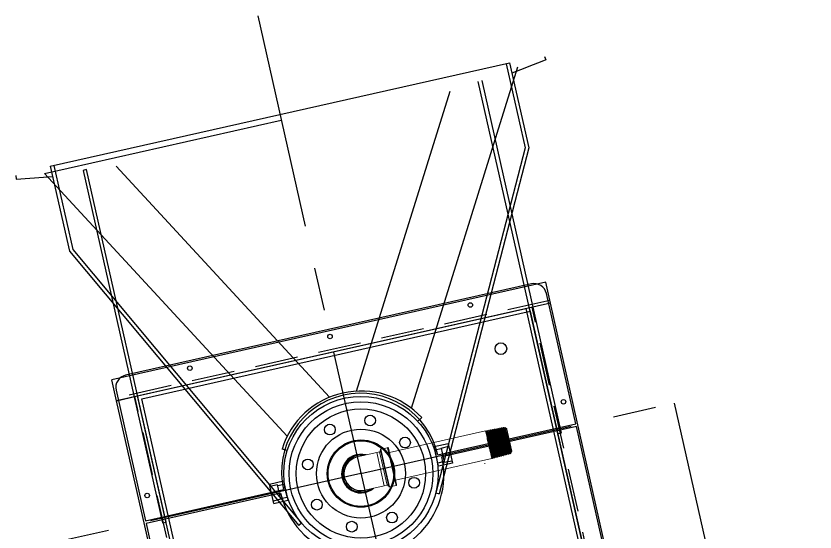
# Model space of a CAD drawing. Extents: x -1889 to 1550, y -1971 to 1122.
# Drawn here: x -319.5 to -263.9, y 260.8 to 296.7 of the extents above; entities that cross this region are included whole.
import ezdxf

# ---------------------------------------------------------------- set-up
doc = ezdxf.new("R2010")
doc.units = 0
doc.header["$LTSCALE"] = 12
doc.header["$MEASUREMENT"] = 0
doc.linetypes.add('CENTER', pattern=[2, 1.25, -0.25, 0.25, -0.25])
doc.linetypes.add('HIDDEN', pattern=[0.375, 0.25, -0.125])
for name, color, linetype in [('1.25x1.25x.25', 34, 'CONTINUOUS'), ('10 PIPE', 7, 'CONTINUOUS'), ('3-4-THRDCPLG', 14, 'CONTINUOUS'), ('4T-150-RFSO', 14, 'CONTINUOUS'), ('CENTER', 6, 'CENTER'), ('COVER', 3, 'CONTINUOUS'), ('REPAD', 7, 'CONTINUOUS'), ('SHELL', 40, 'CONTINUOUS')]:
    doc.layers.add(name, color=color, linetype=linetype)
doc.layers.add('AM_0', color=7, linetype='CONTINUOUS', lineweight=30)

# ---------------------------------------------------------------- blocks, each defined once
blk = doc.blocks.new('04T')
at = {"layer": '4T-150-RFSO'}
for centre, radius in [((0, 0), 4.5), ((-1.435, 3.465), 0.375), ((1.435, 3.465), 0.375), ((0, 0), 3.094), ((0, 0), 2.285), ((-3.465, 1.435), 0.375), ((3.465, 1.435), 0.375), ((-3.465, -1.435), 0.375), ((3.465, -1.435), 0.375), ((-1.435, -3.465), 0.375), ((1.435, -3.465), 0.375)]:
    blk.add_circle(centre, radius, dxfattribs=at)
at = {"layer": 'SHELL'}
blk.add_circle((0, 0), 2.344, dxfattribs=at)
blk = doc.blocks.new('A$C1bc5b71c')
at = {"layer": '10 PIPE'}
for radius in [5.375, 5]:
    blk.add_circle((-24.032, 0), radius, dxfattribs=at)
at = {"layer": 'COVER'}
for p, q in [((-20.363, 4.428), (1.192, 16.873)), ((-4.468, 16.375), (-26.602, 5.003)), ((-4.407, 16.125), (-26.488, 4.781)), ((1.593, 16.375), (-4.468, 16.375)), ((1.593, 16.125), (-4.407, 16.125)), ((1.593, 16.375), (1.593, -16.375)), ((-18.363, 0.963), (0.592, 11.907)), ((-26.488, 4.781), (-26.602, 5.003)), ((-18.363, -0.963), (0.592, -11.907)), ((-20.363, -4.428), (1.192, -16.873)), ((-26.488, -4.781), (-26.602, -5.003)), ((-4.407, -16.125), (-26.488, -4.781)), ((-4.468, -16.375), (-26.602, -5.003)), ((1.593, -16.375), (-4.468, -16.375)), ((1.593, -16.125), (-4.407, -16.125))]:
    blk.add_line(p, q, dxfattribs=at)
at = {"layer": 'REPAD'}
for p, q in [((-21.345, 4.655), (-21.157, 4.98)), ((-21.345, -4.655), (-21.157, -4.98))]:
    blk.add_line(p, q, dxfattribs=at)
blk.add_arc((-24.032, 0), 5.75, 300, 60, dxfattribs=at)
at = {"layer": 'COVER'}
blk.add_blockref('04T', (-24.032, 0), dxfattribs=at)
blk = doc.blocks.new('A$C113ee0c6')
at = {"layer": 'COVER'}
for p, q in [((0, 15.34375), (0, 5.5)), ((9.3125, 15.34375), (0, 15.34375)), ((10.1875, -14.46875), (10.1875, 14.46875)), ((0, -5.5), (0, -15.34375)), ((0, -15.34375), (9.3125, -15.34375))]:
    blk.add_line(p, q, dxfattribs=at)
for centre, radius in [((1.6875, 14.84375), 0.15625), ((9.6875, 10), 0.15625), ((9.6875, 0), 0.15625), ((9.6875, -10), 0.15625), ((6.25, -11.40625), 0.40625), ((1.6875, -14.84375), 0.15625)]:
    blk.add_circle(centre, radius, dxfattribs=at)
for centre, radius, start, end in [((9.3125, 14.46875), 0.875, 0, 90), ((0, 0), 5.5, 270, 90), ((9.3125, -14.46875), 0.875, 270, 0)]:
    blk.add_arc(centre, radius, start, end, dxfattribs=at)
blk = doc.blocks.new('A$Ca7ce4bcd')
at = {"layer": 'COVER'}
for p, q in [((0, 15.34375), (-19.625, 15.34375)), ((0, 5.75), (0, 15.34375)), ((-20.5, 14.46875), (-20.5, -14.46875)), ((0, -15.34375), (0, -5.75)), ((-19.625, -15.34375), (0, -15.34375))]:
    blk.add_line(p, q, dxfattribs=at)
for centre, radius, start, end in [((-19.625, 14.46875), 0.875, 90, 180), ((0, 0), 5.75, 90, 270), ((-19.625, -14.46875), 0.875, 180, 270)]:
    blk.add_arc(centre, radius, start, end, dxfattribs=at)
blk = doc.blocks.new('A$Cff0bea57')
at = {"layer": '3-4-THRDCPLG'}
for p, q in [((-0.688, 1), (-0.688, 0)), ((-0.688, 1), (0.688, 1)), ((-0.508, 0.454), (-0.525, 1)), ((0.508, 0.454), (0.525, 1)), ((0.688, 1), (0.688, 0)), ((0.688, 0), (-0.688, 0)), ((-0.508, 0.454), (0.508, 0.454)), ((-0.461, 0.454), (-0.461, 0)), ((0.461, 0.454), (0.461, 0))]:
    blk.add_line(p, q, dxfattribs=at)
blk = doc.blocks.new('A$C14bf5f67')
at = {"layer": 'AM_0', "lineweight": 18}
for p, q in [((6.223, 2.238), (6.213, 2.236)), ((6.308, 2.257), (6.299, 2.255)), ((6.299, 2.253), (6.3, 2.253)), ((6.393, 2.276), (6.383, 2.274)), ((6.383, 2.272), (6.383, 2.274)), ((6.451, 2.23), (6.44, 2.227)), ((6.478, 2.294), (6.468, 2.292)), ((6.536, 2.248), (6.525, 2.246)), ((6.563, 2.313), (6.553, 2.311)), ((6.554, 2.309), (6.556, 2.307)), ((6.621, 2.267), (6.61, 2.265)), ((6.712, 2.254), (6.632, 2.306)), ((6.712, 2.254), (6.715, 2.241)), ((6.715, 2.241), (6.976, 1.213)), ((5.728, 2.129), (1.293, 1.006)), ((5.818, 1.774), (5.728, 2.129)), ((5.771, 2.08), (5.761, 2.077)), ((5.789, 2.141), (5.788, 2.142)), ((5.798, 2.145), (5.789, 2.143)), ((5.798, 2.145), (5.798, 2.143)), ((5.856, 2.099), (5.846, 2.096)), ((5.883, 2.163), (5.874, 2.161)), ((5.941, 2.117), (5.931, 2.115)), ((5.968, 2.182), (5.959, 2.18)), ((5.959, 2.178), (5.962, 2.175)), ((6.026, 2.136), (6.016, 2.133)), ((6.053, 2.201), (6.044, 2.199)), ((6.044, 2.197), (6.044, 2.199)), ((6.111, 2.155), (6.101, 2.152)), ((6.138, 2.22), (6.129, 2.218)), ((6.138, 2.219), (6.138, 2.219)), ((6.196, 2.173), (6.185, 2.171)), ((6.281, 2.192), (6.27, 2.19)), ((6.366, 2.211), (6.355, 2.208)), ((5.818, 1.774), (5.926, 1.349)), ((1.303, -0.563), (0.878, 1.115)), ((1.205, 1.229), (0.9, 1.152)), ((0.9, 1.152), (1.12, 0.284)), ((1.645, -0.507), (1.205, 1.229)), ((1.242, 1.207), (1.667, -0.471)), ((6.051, 0.854), (5.926, 1.349)), ((6.765, 1.12), (6.776, 1.122)), ((6.849, 1.143), (6.859, 1.146)), ((6.933, 1.167), (6.943, 1.17)), ((6.949, 1.165), (6.976, 1.213)), ((0.706, 0.994), (-0.194, 0.766)), ((0.838, 1.028), (0.706, 0.994)), ((0.706, 0.994), (1.095, -0.538)), ((1.227, -0.505), (0.838, 1.028)), ((1.616, -0.269), (6.051, 0.854)), ((6.069, 0.86), (6.078, 0.862)), ((6.096, 0.928), (6.107, 0.93)), ((6.151, 0.885), (6.152, 0.886)), ((6.153, 0.884), (6.162, 0.886)), ((6.18, 0.952), (6.19, 0.954)), ((6.232, 0.916), (6.236, 0.908)), ((6.236, 0.908), (6.245, 0.91)), ((6.264, 0.976), (6.274, 0.978)), ((6.32, 0.932), (6.329, 0.934)), ((6.329, 0.935), (6.33, 0.937)), ((6.347, 1), (6.358, 1.002)), ((6.403, 0.956), (6.413, 0.958)), ((6.403, 0.956), (6.403, 0.956)), ((6.413, 0.959), (6.414, 0.961)), ((6.431, 1.024), (6.441, 1.026)), ((6.484, 0.983), (6.486, 0.982)), ((6.487, 0.98), (6.496, 0.982)), ((6.496, 0.983), (6.497, 0.985)), ((6.515, 1.048), (6.525, 1.05)), ((6.571, 1.004), (6.58, 1.006)), ((6.58, 1.007), (6.581, 1.009)), ((6.598, 1.072), (6.608, 1.074)), ((6.654, 1.027), (6.663, 1.03)), ((6.664, 1.031), (6.664, 1.033)), ((6.682, 1.096), (6.692, 1.098)), ((6.737, 1.053), (6.737, 1.054)), ((6.738, 1.051), (6.747, 1.054)), ((6.817, 1.083), (6.821, 1.076)), ((6.822, 1.075), (6.831, 1.078)), ((6.905, 1.099), (6.914, 1.102)), ((5.711, 0.611), (5.751, 0.62)), ((1.12, 0.284), (1.34, -0.584)), ((0.194, -0.766), (1.095, -0.538)), ((1.095, -0.538), (1.227, -0.505)), ((1.34, -0.584), (1.645, -0.507))]:
    blk.add_line(p, q, dxfattribs=at)
at = {"layer": 'AM_0', "flags": 128}
for points in [[(6.213, 2.236), (6.204, 2.204), (6.195, 2.173)], [(6.214, 2.234), (6.214, 2.236), (6.218, 2.227)], [(6.218, 2.227), (6.228, 2.2), (6.241, 2.155)], [(6.579, 1.008), (6.577, 1.01), (6.569, 1.031), (6.557, 1.068), (6.541, 1.123), (6.522, 1.19), (6.499, 1.271), (6.474, 1.36), (6.446, 1.459), (6.418, 1.56), (6.389, 1.665), (6.361, 1.767), (6.333, 1.867), (6.308, 1.957), (6.285, 2.041), (6.265, 2.11), (6.248, 2.167), (6.235, 2.207), (6.227, 2.232), (6.224, 2.236)], [(6.271, 2.189), (6.248, 2.213), (6.225, 2.236)], [(6.226, 2.235), (6.234, 2.214), (6.253, 2.154), (6.28, 2.061), (6.314, 1.941), (6.353, 1.8), (6.396, 1.648), (6.438, 1.495), (6.478, 1.349), (6.514, 1.221), (6.544, 1.118), (6.566, 1.047), (6.578, 1.012), (6.58, 1.014)], [(6.298, 2.255), (6.289, 2.223), (6.28, 2.192)], [(6.3, 2.253), (6.307, 2.236), (6.318, 2.202)], [(6.663, 1.03), (6.659, 1.038), (6.65, 1.063), (6.637, 1.105), (6.621, 1.161), (6.6, 1.233), (6.577, 1.314), (6.551, 1.407), (6.524, 1.504), (6.495, 1.608), (6.467, 1.711), (6.438, 1.814), (6.412, 1.909), (6.386, 2), (6.364, 2.078), (6.345, 2.146), (6.329, 2.197), (6.317, 2.234), (6.31, 2.254), (6.309, 2.254)], [(6.356, 2.208), (6.333, 2.231), (6.31, 2.255)], [(6.311, 2.253), (6.318, 2.235), (6.336, 2.178), (6.363, 2.087), (6.397, 1.968), (6.436, 1.829), (6.477, 1.678), (6.52, 1.525), (6.56, 1.38), (6.596, 1.251), (6.626, 1.147), (6.648, 1.074), (6.661, 1.037), (6.663, 1.038)], [(6.383, 2.273), (6.374, 2.242), (6.365, 2.211)], [(6.384, 2.273), (6.387, 2.267), (6.396, 2.242)], [(6.747, 1.056), (6.746, 1.054), (6.741, 1.066), (6.731, 1.096), (6.717, 1.14), (6.699, 1.201), (6.679, 1.274), (6.655, 1.36), (6.629, 1.452), (6.601, 1.553), (6.573, 1.654), (6.544, 1.759), (6.516, 1.858), (6.49, 1.954), (6.466, 2.039), (6.444, 2.116), (6.426, 2.178), (6.411, 2.227), (6.4, 2.259), (6.394, 2.275), (6.393, 2.274)], [(6.441, 2.227), (6.418, 2.25), (6.395, 2.273)], [(6.396, 2.271), (6.403, 2.256), (6.42, 2.201), (6.446, 2.112), (6.479, 1.996), (6.518, 1.858), (6.559, 1.708), (6.601, 1.556), (6.642, 1.41), (6.678, 1.281), (6.709, 1.176), (6.731, 1.101), (6.744, 1.062), (6.747, 1.061)], [(6.396, 2.242), (6.409, 2.201), (6.426, 2.143)], [(6.441, 2.224), (6.448, 2.211), (6.464, 2.161), (6.488, 2.08), (6.518, 1.974), (6.554, 1.849), (6.592, 1.712), (6.631, 1.574), (6.668, 1.441), (6.701, 1.323), (6.729, 1.227), (6.75, 1.16), (6.762, 1.124), (6.764, 1.124)], [(6.468, 2.292), (6.459, 2.26), (6.45, 2.23)], [(6.451, 2.229), (6.458, 2.214), (6.474, 2.164), (6.498, 2.083), (6.529, 1.977), (6.564, 1.851), (6.602, 1.715), (6.641, 1.576), (6.678, 1.444), (6.712, 1.326), (6.74, 1.23), (6.76, 1.162), (6.773, 1.127), (6.774, 1.127)], [(6.469, 2.29), (6.469, 2.292), (6.475, 2.277)], [(6.475, 2.277), (6.486, 2.246), (6.501, 2.197)], [(6.83, 1.08), (6.829, 1.08), (6.823, 1.096), (6.812, 1.129), (6.797, 1.178), (6.779, 1.241), (6.757, 1.318), (6.733, 1.404), (6.706, 1.5), (6.678, 1.598), (6.65, 1.703), (6.622, 1.803), (6.594, 1.903), (6.568, 1.995), (6.544, 2.08), (6.524, 2.151), (6.506, 2.212), (6.493, 2.255), (6.483, 2.284), (6.478, 2.294), (6.478, 2.293)], [(6.526, 2.245), (6.503, 2.269), (6.48, 2.292)], [(6.481, 2.289), (6.487, 2.277), (6.504, 2.224), (6.529, 2.138), (6.562, 2.023), (6.6, 1.887), (6.641, 1.738), (6.683, 1.586), (6.724, 1.441), (6.76, 1.311), (6.791, 1.204), (6.814, 1.128), (6.828, 1.087), (6.831, 1.085)], [(6.527, 2.242), (6.532, 2.232), (6.548, 2.184), (6.571, 2.105), (6.601, 2.001), (6.636, 1.877), (6.674, 1.742), (6.713, 1.603), (6.75, 1.471), (6.783, 1.353), (6.811, 1.256), (6.832, 1.187), (6.845, 1.149), (6.848, 1.148)], [(6.553, 2.311), (6.544, 2.279), (6.535, 2.248)], [(6.536, 2.247), (6.542, 2.234), (6.558, 2.186), (6.582, 2.108), (6.612, 2.003), (6.647, 1.879), (6.684, 1.744), (6.723, 1.606), (6.76, 1.474), (6.794, 1.355), (6.822, 1.258), (6.843, 1.189), (6.856, 1.152), (6.858, 1.151)], [(6.556, 2.307), (6.564, 2.285), (6.577, 2.246)], [(6.914, 1.102), (6.914, 1.102), (6.909, 1.111), (6.892, 1.164), (6.877, 1.215), (6.857, 1.283), (6.835, 1.36), (6.81, 1.45), (6.783, 1.545), (6.755, 1.647), (6.727, 1.748), (6.699, 1.85), (6.672, 1.946), (6.647, 2.038), (6.624, 2.117), (6.604, 2.188), (6.588, 2.242), (6.575, 2.283), (6.566, 2.306), (6.564, 2.311)], [(6.611, 2.264), (6.588, 2.288), (6.565, 2.311)], [(6.566, 2.307), (6.571, 2.298), (6.587, 2.247), (6.612, 2.163), (6.644, 2.05), (6.682, 1.916), (6.723, 1.768), (6.765, 1.617), (6.805, 1.471), (6.842, 1.341), (6.873, 1.233), (6.896, 1.157), (6.91, 1.114), (6.916, 1.106), (6.916, 1.106)], [(6.577, 2.246), (6.593, 2.191), (6.613, 2.121)], [(6.611, 2.261), (6.616, 2.252), (6.631, 2.206), (6.654, 2.13), (6.684, 2.027), (6.719, 1.905), (6.756, 1.771), (6.795, 1.633), (6.832, 1.501), (6.865, 1.382), (6.894, 1.284), (6.915, 1.213), (6.929, 1.175), (6.932, 1.171)], [(6.631, 2.304), (6.629, 2.298), (6.62, 2.267)], [(6.621, 2.265), (6.627, 2.255), (6.642, 2.209), (6.665, 2.132), (6.694, 2.03), (6.729, 1.907), (6.767, 1.773), (6.805, 1.636), (6.842, 1.503), (6.876, 1.384), (6.904, 1.287), (6.926, 1.216), (6.939, 1.177), (6.942, 1.174)], [(6.949, 1.166), (6.949, 1.165), (6.947, 1.168), (6.941, 1.185), (6.931, 1.219), (6.917, 1.266), (6.9, 1.327), (6.881, 1.398), (6.858, 1.481), (6.835, 1.569), (6.809, 1.664), (6.784, 1.758), (6.758, 1.855), (6.733, 1.945), (6.71, 2.032), (6.689, 2.109), (6.67, 2.177), (6.655, 2.231), (6.643, 2.272), (6.635, 2.297), (6.631, 2.306), (6.631, 2.304)], [(5.761, 2.077), (5.738, 2.1), (5.736, 2.103)], [(5.762, 2.074), (5.766, 2.067), (5.779, 2.029), (5.798, 1.964), (5.824, 1.877), (5.854, 1.771), (5.887, 1.651), (5.922, 1.524), (5.958, 1.396), (5.992, 1.274), (6.024, 1.162), (6.051, 1.068), (6.072, 0.995), (6.087, 0.948), (6.096, 0.928), (6.096, 0.93)], [(5.788, 2.142), (5.779, 2.111), (5.771, 2.08)], [(5.771, 2.078), (5.776, 2.069), (5.789, 2.031), (5.809, 1.967), (5.834, 1.879), (5.864, 1.773), (5.898, 1.654), (5.933, 1.527), (5.968, 1.399), (6.003, 1.276), (6.034, 1.165), (6.061, 1.071), (6.083, 0.998), (6.098, 0.951), (6.106, 0.931), (6.106, 0.931)], [(5.789, 2.142), (5.793, 2.136), (5.801, 2.11)], [(6.161, 0.888), (6.16, 0.888), (6.153, 0.905), (6.142, 0.939), (6.127, 0.991), (6.108, 1.056), (6.085, 1.136), (6.06, 1.224), (6.033, 1.324), (6.004, 1.426), (5.975, 1.534), (5.946, 1.638), (5.917, 1.742), (5.891, 1.836), (5.866, 1.924), (5.845, 1.998), (5.827, 2.06), (5.813, 2.105), (5.803, 2.134), (5.799, 2.144)], [(5.846, 2.096), (5.823, 2.119), (5.8, 2.142)], [(5.801, 2.11), (5.815, 2.067), (5.832, 2.008)], [(5.802, 2.138), (5.804, 2.136), (5.816, 2.1), (5.836, 2.035), (5.862, 1.944), (5.894, 1.831), (5.929, 1.703), (5.967, 1.566), (6.006, 1.426), (6.043, 1.291), (6.078, 1.167), (6.108, 1.06), (6.133, 0.976), (6.15, 0.919), (6.16, 0.891), (6.162, 0.893)], [(5.832, 2.008), (5.854, 1.934), (5.878, 1.847)], [(5.847, 2.092), (5.849, 2.09), (5.861, 2.057), (5.879, 1.997), (5.903, 1.914), (5.932, 1.812), (5.965, 1.695), (6, 1.57), (6.035, 1.442), (6.07, 1.319), (6.102, 1.205), (6.13, 1.108), (6.152, 1.031), (6.169, 0.979), (6.178, 0.954), (6.179, 0.955)], [(5.873, 2.161), (5.864, 2.129), (5.856, 2.098)], [(5.857, 2.095), (5.86, 2.092), (5.871, 2.06), (5.889, 2), (5.914, 1.917), (5.943, 1.815), (5.976, 1.698), (6.01, 1.572), (6.046, 1.445), (6.08, 1.321), (6.112, 1.208), (6.14, 1.11), (6.163, 1.034), (6.179, 0.981), (6.189, 0.956), (6.189, 0.957)], [(5.874, 2.159), (5.875, 2.161), (5.881, 2.146)], [(5.881, 2.146), (5.892, 2.113), (5.907, 2.063)], [(6.245, 0.912), (6.242, 0.915), (6.235, 0.936), (6.222, 0.975), (6.206, 1.028), (6.186, 1.098), (6.163, 1.179), (6.137, 1.272), (6.11, 1.37), (6.081, 1.475), (6.052, 1.58), (6.023, 1.686), (5.995, 1.785), (5.969, 1.88), (5.946, 1.962), (5.925, 2.034), (5.908, 2.091), (5.895, 2.133), (5.887, 2.157), (5.884, 2.161)], [(5.931, 2.114), (5.908, 2.138), (5.886, 2.161)], [(5.886, 2.158), (5.887, 2.158), (5.898, 2.128), (5.916, 2.068), (5.941, 1.982), (5.972, 1.874), (6.007, 1.749), (6.044, 1.614), (6.083, 1.474), (6.12, 1.338), (6.156, 1.212), (6.187, 1.102), (6.212, 1.014), (6.231, 0.951), (6.243, 0.918), (6.246, 0.916)], [(5.907, 2.063), (5.926, 1.997), (5.948, 1.918)], [(5.932, 2.111), (5.933, 2.112), (5.943, 2.084), (5.96, 2.03), (5.983, 1.951), (6.011, 1.853), (6.043, 1.739), (6.078, 1.615), (6.113, 1.488), (6.148, 1.364), (6.18, 1.248), (6.209, 1.148), (6.232, 1.067), (6.25, 1.011), (6.261, 0.98), (6.263, 0.979)], [(5.958, 2.18), (5.949, 2.148), (5.941, 2.117)], [(5.942, 2.114), (5.943, 2.114), (5.953, 2.087), (5.97, 2.032), (5.993, 1.954), (6.022, 1.855), (6.054, 1.741), (6.088, 1.618), (6.123, 1.491), (6.158, 1.366), (6.19, 1.251), (6.219, 1.151), (6.243, 1.07), (6.26, 1.013), (6.271, 0.983), (6.273, 0.982)], [(5.948, 1.918), (5.974, 1.827), (6.001, 1.728)], [(5.962, 2.175), (5.97, 2.153), (5.982, 2.113)], [(6.329, 0.934), (6.324, 0.942), (6.316, 0.968), (6.303, 1.01), (6.285, 1.069), (6.265, 1.14), (6.241, 1.225), (6.215, 1.317), (6.187, 1.419), (6.158, 1.522), (6.129, 1.629), (6.101, 1.731), (6.073, 1.83), (6.048, 1.92), (6.025, 2.001), (6.005, 2.068), (5.989, 2.122), (5.978, 2.159), (5.97, 2.179), (5.969, 2.18)], [(6.016, 2.133), (5.993, 2.156), (5.97, 2.18)], [(5.971, 2.178), (5.971, 2.179), (5.982, 2.15), (6.003, 2.083), (6.031, 1.983), (6.067, 1.857), (6.107, 1.712), (6.15, 1.557), (6.193, 1.403), (6.233, 1.258), (6.269, 1.132), (6.297, 1.033), (6.318, 0.967), (6.328, 0.938), (6.329, 0.942)], [(5.982, 2.113), (5.999, 2.056), (6.02, 1.984)], [(6.016, 2.13), (6.017, 2.132), (6.027, 2.106), (6.046, 2.045), (6.072, 1.954), (6.105, 1.839), (6.142, 1.706), (6.182, 1.565), (6.221, 1.424), (6.258, 1.292), (6.291, 1.177), (6.317, 1.087), (6.336, 1.027), (6.346, 1.001), (6.346, 1.003)], [(6.02, 1.984), (6.044, 1.9), (6.07, 1.806)], [(6.043, 2.198), (6.034, 2.167), (6.026, 2.136)], [(6.027, 2.132), (6.027, 2.135), (6.037, 2.108), (6.056, 2.048), (6.083, 1.957), (6.116, 1.841), (6.153, 1.709), (6.192, 1.568), (6.231, 1.427), (6.269, 1.295), (6.301, 1.18), (6.328, 1.09), (6.346, 1.029), (6.357, 1.003), (6.357, 1.004)], [(6.044, 2.199), (6.05, 2.187), (6.06, 2.157)], [(6.412, 0.96), (6.412, 0.958), (6.406, 0.971), (6.396, 1), (6.382, 1.047), (6.364, 1.108), (6.343, 1.184), (6.319, 1.269), (6.292, 1.365), (6.264, 1.465), (6.235, 1.571), (6.206, 1.674), (6.178, 1.778), (6.151, 1.873), (6.126, 1.962), (6.105, 2.038), (6.086, 2.103), (6.071, 2.151), (6.06, 2.184), (6.054, 2.2), (6.054, 2.199)], [(6.101, 2.152), (6.078, 2.175), (6.055, 2.198)], [(6.056, 2.197), (6.056, 2.198), (6.066, 2.171), (6.086, 2.107), (6.114, 2.009), (6.149, 1.885), (6.189, 1.741), (6.232, 1.588), (6.275, 1.433), (6.315, 1.288), (6.351, 1.161), (6.38, 1.061), (6.4, 0.993), (6.412, 0.963), (6.412, 0.966)], [(6.06, 2.157), (6.074, 2.109), (6.092, 2.046)], [(6.092, 2.046), (6.114, 1.969), (6.139, 1.881)], [(6.101, 2.149), (6.101, 2.151), (6.111, 2.127), (6.129, 2.068), (6.155, 1.98), (6.188, 1.866), (6.225, 1.735), (6.264, 1.595), (6.303, 1.454), (6.34, 1.322), (6.373, 1.206), (6.4, 1.115), (6.419, 1.053), (6.429, 1.025), (6.43, 1.027)], [(6.128, 2.217), (6.119, 2.185), (6.111, 2.155)], [(6.112, 2.152), (6.112, 2.154), (6.121, 2.13), (6.14, 2.071), (6.166, 1.982), (6.198, 1.869), (6.235, 1.738), (6.274, 1.597), (6.313, 1.457), (6.35, 1.325), (6.383, 1.209), (6.41, 1.118), (6.429, 1.056), (6.44, 1.028), (6.44, 1.029)], [(6.129, 2.215), (6.131, 2.214), (6.138, 2.195)], [(6.138, 2.195), (6.15, 2.157), (6.166, 2.103)], [(6.496, 0.984), (6.494, 0.984), (6.488, 1), (6.477, 1.034), (6.462, 1.084), (6.443, 1.149), (6.421, 1.226), (6.396, 1.315), (6.37, 1.41), (6.341, 1.514), (6.313, 1.617), (6.283, 1.722), (6.256, 1.821), (6.229, 1.917), (6.206, 2.001), (6.184, 2.075), (6.167, 2.135), (6.153, 2.18), (6.143, 2.208), (6.139, 2.219)], [(6.139, 1.881), (6.166, 1.783), (6.195, 1.68)], [(6.186, 2.17), (6.163, 2.194), (6.14, 2.217)], [(6.14, 2.217), (6.15, 2.193), (6.169, 2.131), (6.197, 2.035), (6.232, 1.913), (6.271, 1.771), (6.314, 1.618), (6.356, 1.464), (6.397, 1.319), (6.432, 1.191), (6.462, 1.09), (6.483, 1.02), (6.495, 0.987), (6.496, 0.99)], [(6.166, 2.103), (6.186, 2.034), (6.209, 1.953)], [(6.186, 2.168), (6.186, 2.171), (6.195, 2.148), (6.213, 2.092), (6.239, 2.005), (6.27, 1.893), (6.307, 1.764), (6.346, 1.624), (6.385, 1.484), (6.422, 1.352), (6.455, 1.236), (6.482, 1.143), (6.502, 1.08), (6.513, 1.05), (6.514, 1.052)], [(6.196, 2.171), (6.196, 2.173), (6.206, 2.151), (6.223, 2.094), (6.249, 2.008), (6.281, 1.896), (6.317, 1.766), (6.356, 1.627), (6.395, 1.487), (6.432, 1.354), (6.465, 1.238), (6.492, 1.146), (6.512, 1.082), (6.523, 1.052), (6.524, 1.053)], [(6.209, 1.953), (6.235, 1.86), (6.263, 1.76)], [(6.241, 2.155), (6.259, 2.095), (6.28, 2.021)], [(6.271, 2.189), (6.279, 2.169), (6.297, 2.115), (6.322, 2.03), (6.353, 1.92), (6.389, 1.792), (6.428, 1.654), (6.467, 1.514), (6.504, 1.382), (6.537, 1.265), (6.564, 1.171), (6.584, 1.106), (6.596, 1.074), (6.597, 1.076)], [(6.28, 2.021), (6.305, 1.934), (6.331, 1.839)], [(6.281, 2.191), (6.281, 2.192), (6.29, 2.172), (6.307, 2.118), (6.332, 2.033), (6.364, 1.923), (6.4, 1.795), (6.438, 1.656), (6.477, 1.517), (6.514, 1.384), (6.548, 1.267), (6.575, 1.174), (6.595, 1.109), (6.606, 1.077), (6.607, 1.078)], [(6.318, 2.202), (6.333, 2.15), (6.353, 2.084)], [(6.353, 2.084), (6.375, 2.005), (6.401, 1.914)], [(6.356, 2.206), (6.363, 2.19), (6.38, 2.138), (6.405, 2.055), (6.436, 1.947), (6.471, 1.82), (6.51, 1.683), (6.549, 1.544), (6.586, 1.411), (6.619, 1.294), (6.647, 1.199), (6.667, 1.133), (6.679, 1.099), (6.681, 1.1)], [(6.366, 2.21), (6.366, 2.211), (6.374, 2.193), (6.391, 2.141), (6.415, 2.058), (6.446, 1.95), (6.482, 1.823), (6.52, 1.686), (6.559, 1.546), (6.596, 1.414), (6.63, 1.297), (6.657, 1.202), (6.678, 1.136), (6.69, 1.102), (6.691, 1.102)], [(6.401, 1.914), (6.428, 1.816), (6.457, 1.713)], [(6.426, 2.143), (6.447, 2.071), (6.47, 1.987)], [(6.47, 1.987), (6.497, 1.893), (6.525, 1.793)], [(6.501, 2.197), (6.519, 2.133), (6.541, 2.056)], [(6.541, 2.056), (6.566, 1.968), (6.593, 1.872)], [(6.593, 1.872), (6.621, 1.77), (6.65, 1.665)], [(6.613, 2.121), (6.636, 2.04), (6.662, 1.948)], [(6.662, 1.948), (6.689, 1.849), (6.718, 1.746)], [(5.804, 1.829), (5.846, 1.68), (5.89, 1.518), (5.929, 1.378), (5.966, 1.244), (6, 1.122), (6.029, 1.019), (6.053, 0.939), (6.069, 0.887), (6.078, 0.866), (6.078, 0.869)], [(6.078, 0.864), (6.077, 0.863), (6.072, 0.875), (6.062, 0.906), (6.047, 0.952), (6.029, 1.016), (6.007, 1.091), (5.982, 1.18), (5.959, 1.263), (5.934, 1.354), (5.909, 1.445), (5.883, 1.54), (5.854, 1.644), (5.826, 1.746), (5.818, 1.774)], [(5.878, 1.847), (5.905, 1.751), (5.933, 1.647)], [(6.001, 1.728), (6.03, 1.623), (6.06, 1.515)], [(6.07, 1.806), (6.098, 1.704), (6.128, 1.598)], [(6.195, 1.68), (6.225, 1.573), (6.254, 1.467)], [(6.263, 1.76), (6.292, 1.655), (6.321, 1.549)], [(6.321, 1.549), (6.351, 1.444), (6.378, 1.343)], [(6.331, 1.839), (6.36, 1.737), (6.389, 1.631)], [(6.389, 1.631), (6.418, 1.525), (6.447, 1.422)], [(6.457, 1.713), (6.486, 1.607), (6.515, 1.502)], [(6.515, 1.502), (6.543, 1.402), (6.569, 1.309)], [(6.525, 1.793), (6.553, 1.689), (6.582, 1.584)], [(6.582, 1.584), (6.611, 1.481), (6.638, 1.383)], [(6.65, 1.665), (6.679, 1.561), (6.707, 1.461)], [(6.718, 1.746), (6.747, 1.642), (6.775, 1.539)], [(6.775, 1.539), (6.802, 1.442), (6.827, 1.352)], [(6.05, 1.226), (6.076, 1.134), (6.099, 1.053)], [(6.17, 1.121), (6.191, 1.046), (6.209, 0.986)], [(6.24, 1.192), (6.263, 1.11), (6.283, 1.042)], [(6.254, 1.467), (6.283, 1.363), (6.31, 1.266)], [(6.31, 1.266), (6.334, 1.179), (6.356, 1.103)], [(6.378, 1.343), (6.404, 1.25), (6.428, 1.168)], [(6.428, 1.168), (6.448, 1.098), (6.464, 1.043)], [(6.447, 1.422), (6.474, 1.325), (6.499, 1.236)], [(6.499, 1.236), (6.521, 1.159), (6.539, 1.096)], [(6.569, 1.309), (6.592, 1.225), (6.613, 1.154)], [(6.613, 1.154), (6.63, 1.097), (6.642, 1.056)], [(6.638, 1.383), (6.663, 1.294), (6.685, 1.216)], [(6.685, 1.216), (6.704, 1.151), (6.719, 1.101)], [(6.707, 1.461), (6.733, 1.367), (6.757, 1.282)], [(6.748, 1.057), (6.757, 1.089), (6.766, 1.12)], [(6.757, 1.282), (6.778, 1.21), (6.795, 1.152)], [(6.775, 1.122), (6.798, 1.099), (6.821, 1.076)], [(6.795, 1.152), (6.808, 1.109), (6.817, 1.083)], [(6.827, 1.352), (6.85, 1.273), (6.869, 1.207)], [(6.832, 1.081), (6.841, 1.113), (6.849, 1.144)], [(6.859, 1.147), (6.882, 1.123), (6.904, 1.1)], [(6.869, 1.207), (6.885, 1.155), (6.896, 1.12)], [(6.896, 1.12), (6.903, 1.102), (6.904, 1.102)], [(6.915, 1.105), (6.924, 1.137), (6.933, 1.168)], [(6.026, 0.99), (6.044, 0.931), (6.057, 0.889)], [(6.043, 0.886), (6.046, 0.883), (6.068, 0.86)], [(6.057, 0.889), (6.065, 0.865), (6.068, 0.861)], [(6.079, 0.866), (6.088, 0.897), (6.097, 0.928)], [(6.099, 1.053), (6.118, 0.986), (6.134, 0.935)], [(6.106, 0.931), (6.129, 0.907), (6.152, 0.884)], [(6.134, 0.935), (6.145, 0.901), (6.151, 0.885)], [(6.163, 0.889), (6.172, 0.921), (6.18, 0.952)], [(6.19, 0.955), (6.213, 0.931), (6.235, 0.908)], [(6.209, 0.986), (6.223, 0.942), (6.232, 0.916)], [(6.246, 0.914), (6.255, 0.945), (6.264, 0.976)], [(6.274, 0.979), (6.296, 0.955), (6.319, 0.932)], [(6.283, 1.042), (6.299, 0.989), (6.311, 0.952)], [(6.311, 0.952), (6.318, 0.934), (6.319, 0.934)], [(6.33, 0.937), (6.339, 0.969), (6.348, 1)], [(6.356, 1.103), (6.374, 1.041), (6.388, 0.995)], [(6.357, 1.003), (6.38, 0.979), (6.403, 0.956)], [(6.388, 0.995), (6.398, 0.966), (6.403, 0.956)], [(6.414, 0.962), (6.423, 0.993), (6.431, 1.024)], [(6.441, 1.027), (6.464, 1.003), (6.486, 0.98)], [(6.464, 1.043), (6.477, 1.004), (6.484, 0.983)], [(6.497, 0.985), (6.506, 1.017), (6.515, 1.048)], [(6.524, 1.051), (6.547, 1.027), (6.57, 1.004)], [(6.539, 1.096), (6.554, 1.048), (6.564, 1.017)], [(6.564, 1.017), (6.57, 1.004), (6.57, 1.005)], [(6.581, 1.009), (6.59, 1.041), (6.598, 1.072)], [(6.608, 1.075), (6.631, 1.051), (6.654, 1.028)], [(6.642, 1.056), (6.651, 1.033), (6.654, 1.029)], [(6.664, 1.033), (6.673, 1.065), (6.682, 1.096)], [(6.692, 1.098), (6.715, 1.075), (6.737, 1.052)], [(6.719, 1.101), (6.73, 1.068), (6.737, 1.053)], [(6.914, 1.102), (6.915, 1.104), (6.916, 1.106)]]:
    blk.add_lwpolyline(points, dxfattribs=at)
at = {"layer": 'AM_0'}
for centre, radius, start, end in [((255.96, 70.57), 259.352, 195.41147, 195.50816), ((68.959, 18.802), 65.231, 195.3674, 195.72666), ((99.909, 27.403), 97.267, 195.3849, 195.63293), ((0.907, 1.123), 0.03, 104.2146, 194.2146), ((1.212, 1.2), 0.03, 14.2146, 104.2146), ((37.444, 10.001), 32.684, 195.3494, 196.0031), ((0, 0), 0.896, 76.1902, 312.2391), ((0, 0), 0.866, 80.1864, 308.2429), ((0, 0), 0.851, 82.5644, 305.8649), ((0, 0), 0.791, 104.2146, 284.2146), ((0.824, 1.086), 0.06, 284.2146, 14.2146), ((1.241, -0.563), 0.06, 14.2146, 104.2146), ((1.332, -0.555), 0.03, 194.2146, 284.2146), ((1.638, -0.478), 0.03, 284.2146, 14.2146)]:
    blk.add_arc(centre, radius, start, end, dxfattribs=at)

msp = doc.modelspace()

# ---------------------------------------------------------------- linework, layer by layer
at = {"layer": '1.25x1.25x.25'}
for p, q in [((-282.62717, 278.16295), (-312.80777, 271.36146)), ((-282.2974, 276.69965), (-282.62717, 278.16295)), ((-282.2974, 276.69965), (-312.478, 269.89816)), ((-277.59127, 248.99394), (-283.76071, 276.36988)), ((-276.12797, 249.32371), (-282.2974, 276.69965)), ((-312.478, 269.89816), (-312.80777, 271.36146)), ((-312.478, 269.89816), (-311.0147, 270.22793)), ((-304.84527, 242.85199), (-311.0147, 270.22793)), ((-306.30857, 242.52222), (-312.478, 269.89816))]:
    msp.add_line(p, q, dxfattribs=at)
at = {"layer": '1.25x1.25x.25', "linetype": 'HIDDEN'}
for p, q in [((-282.33863, 276.88256), (-312.51923, 270.08107)), ((-277.40836, 249.03516), (-283.57779, 276.4111)), ((-305.02818, 242.81077), (-311.19761, 270.18671))]:
    msp.add_line(p, q, dxfattribs=at)
at = {"layer": 'CENTER'}
for p, q in [((-302.6595, 296.69172), (-288.33395, 233.12425)), ((-295.47779, 264.82395), (-273.69591, 269.73271)), ((-273.69591, 269.73271), (-263.89056, 226.22291)), ((-295.47779, 264.82395), (-317.25967, 259.91519))]:
    msp.add_line(p, q, dxfattribs=at)
at = {"layer": 'COVER'}
for p, q in [((-281.78209, 267.59007), (-287.3135, 292.13488)), ((-287.06962, 292.18984), (-281.53821, 267.64503)), ((-317.48302, 285.72163), (-301.02323, 289.431)), ((-314.5675, 285.99292), (-314.81138, 285.93796)), ((-314.81138, 285.93796), (-309.27997, 261.39315)), ((-309.03609, 261.44812), (-314.5675, 285.99292)), ((-311.0147, 270.22793), (-284.00459, 276.31492)), ((-284.00459, 276.31492), (-277.89012, 249.18286)), ((-310.71586, 270.039), (-283.70574, 276.126)), ((-283.70574, 276.126), (-277.59127, 248.99394)), ((-304.90023, 243.09587), (-311.0147, 270.22793)), ((-304.60138, 242.90695), (-310.71586, 270.039)), ((-281.53821, 267.64503), (-281.78209, 267.59007)), ((-281.53821, 267.64503), (-281.78209, 267.59007)), ((-295.4984, 264.9154), (-295.45718, 264.73249)), ((-309.27997, 261.39315), (-309.03609, 261.44812))]:
    msp.add_line(p, q, dxfattribs=at)
at = {"layer": 'REPAD'}
for p, q in [((-282.70179, 293.8647), (-282.60921, 293.63247)), ((-319.4754, 285.57741), (-319.45942, 285.32792))]:
    msp.add_line(p, q, dxfattribs=at)
for points in [[(-282.60921, 293.63247, -0.00528007), (-284.97807, 292.7169)], [(-319.45942, 285.32792, 0.00528007), (-316.92683, 285.51694)]]:
    msp.add_lwpolyline(points, format="xyb", dxfattribs=at)

# ---------------------------------------------------------------- block references
at = {"layer": 'COVER'}
for name, p, rotation in [('A$C1bc5b71c', (-300.76115, 288.26806), 102.7), ('A$C113ee0c6', (-295.4984, 264.9154), 102.7), ('A$Ca7ce4bcd', (-295.45718, 264.73249), 102.7), ('A$Cff0bea57', (-290.23429, 266.00562), 282.7), ('A$Cff0bea57', (-300.72129, 263.64227), 102.7)]:
    msp.add_blockref(name, p, dxfattribs=dict(at, rotation=rotation))
at = {"layer": 'COVER', "xscale": 1.5, "yscale": 1.5, "zscale": 1.5, "rotation": 358.5409716569179}
msp.add_blockref('A$C14bf5f67', (-295.47779, 264.82395), dxfattribs=at)

doc.saveas('drawing.dxf')
